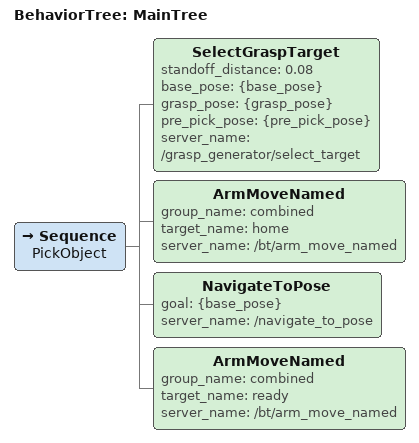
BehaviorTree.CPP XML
<!--
  Pick sequence: select best grasp target (returns base_pose + grasp_pose + pre_pick_pose),
  stow arm, navigate to base_pose, deploy arm. Poses written to blackboard by SelectGraspTarget.
-->
<root main_tree_to_execute="MainTree">
  <BehaviorTree ID="MainTree">
    <Sequence name="PickObject">

      <SelectGraspTarget standoff_distance="0.08"
                         base_pose="{base_pose}"
                         grasp_pose="{grasp_pose}"
                         pre_pick_pose="{pre_pick_pose}"
                         server_name="/grasp_generator/select_target"/>

      <ArmMoveNamed group_name="combined" target_name="home"
                    server_name="/bt/arm_move_named"/>

      <NavigateToPose goal="{base_pose}"
                      server_name="/navigate_to_pose"/>

      <ArmMoveNamed group_name="combined" target_name="ready"
                    server_name="/bt/arm_move_named"/>

    </Sequence>
  </BehaviorTree>
</root>
